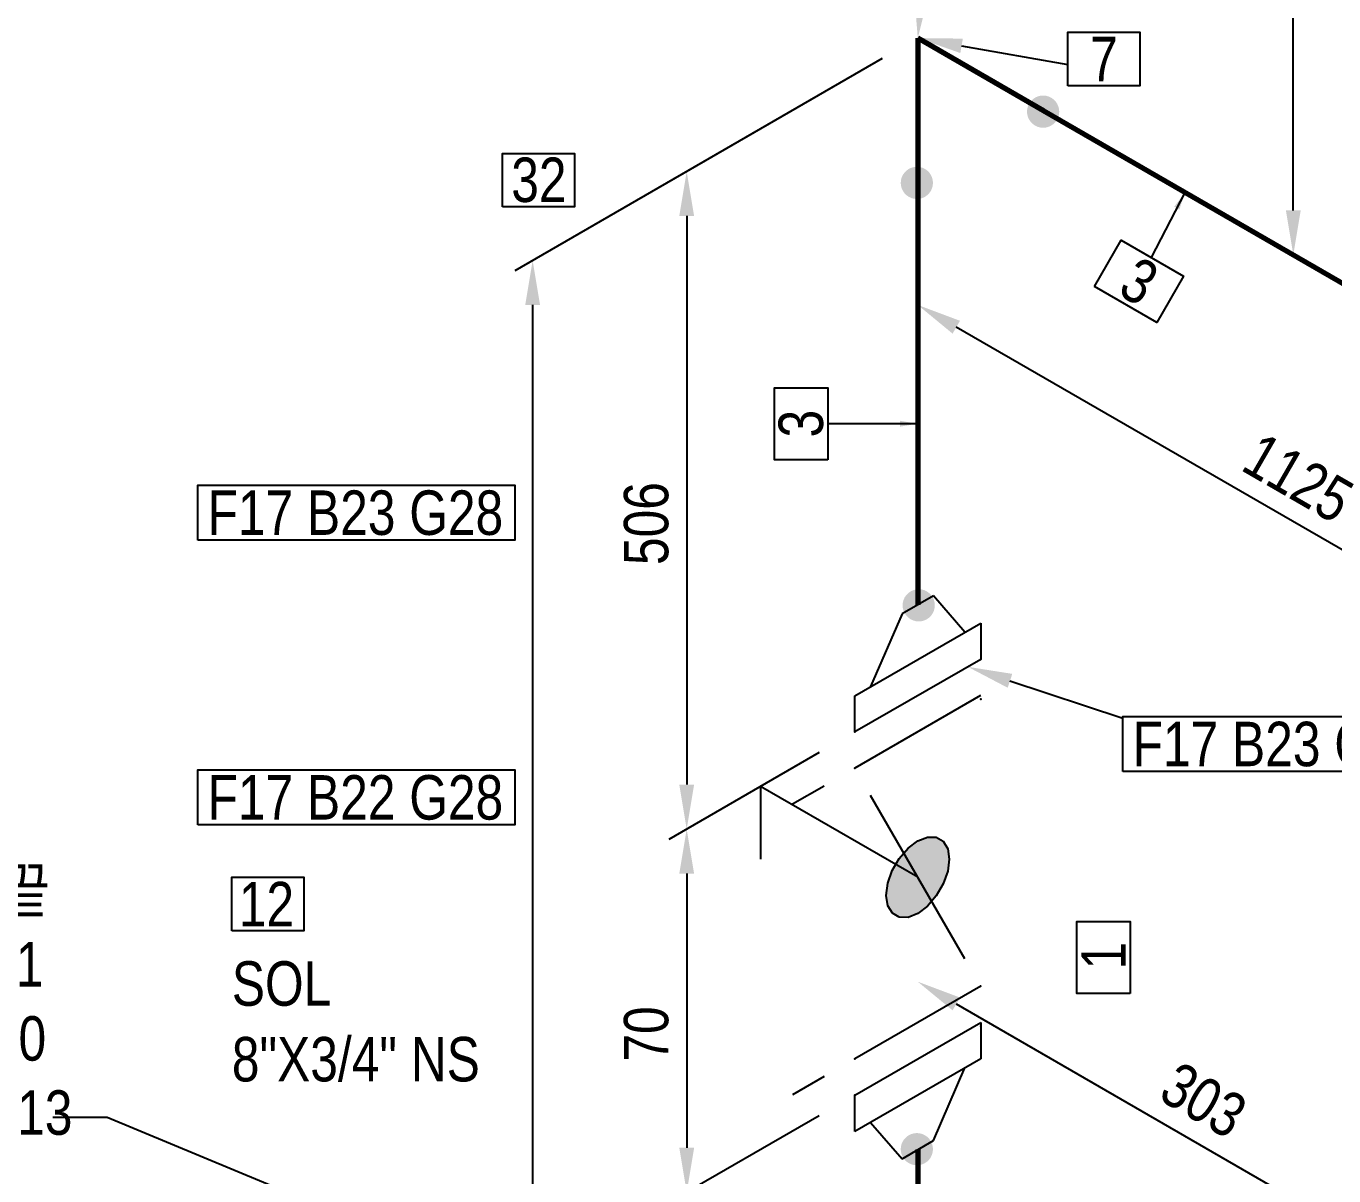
# Model space of a CAD drawing. Header units: millimetres. Extents: x 0 to 594, y 0 to 420.
# Drawn here: x 126.4 to 199.9, y 211.7 to 276.3 of the extents above; entities that cross this region are included whole.
import ezdxf
from ezdxf import colors
from ezdxf.entities.mleader import LeaderData, LeaderLine
from ezdxf.enums import TextEntityAlignment as Align
from ezdxf.math import Vec2, Vec3

# ---------------------------------------------------------------- set-up
doc = ezdxf.new("R2010")
doc.units = ezdxf.units.MM
doc.header["$LTSCALE"] = 0.25
for name, color, linetype in [('밸브', 4, 'Continuous'), ('용접', 1, 'Continuous'), ('주석', 7, 'Continuous'), ('치수', 1, 'Continuous')]:
    doc.layers.add(name, color=color, linetype=linetype)
doc.layers.add('파이프', color=3, linetype='Continuous', lineweight=70)
doc.styles.add('AdskIsoAnnotation', font='arial.ttf', dxfattribs={"width": 0.8, "height": 1})
doc.styles.add('AdskIsoMetric', font='arial.ttf', dxfattribs={"width": 0.8, "height": 2.5})
doc.styles.add('AdskIsoMetric-30', font='arial.ttf', dxfattribs={"width": 0.8, "height": 2.5})
doc.styles.add('AdskIsoMetric30', font='arial.ttf', dxfattribs={"width": 0.8, "oblique": 30, "height": 2.5})
doc.styles.get("Standard").update_dxf_attribs({"font": 'arial.ttf'})
doc.dimstyles.new('AdskIsoMetric', dxfattribs={"dimtxt": 2.5, "dimasz": 2.5, "dimexe": 1, "dimexo": 2, "dimgap": 0.8, "dimtad": 1, "dimdec": 0, "dimrnd": 1, "dimzin": 0, "dimdsep": 46, "dimtxsty": 'AdskIsoMetric', "dimcen": 0, "dimclrt": 7, "dimadec": 0, "dimazin": 0, "dimtfac": 1, "dimtdec": 0, "dimtmove": 1, "dimatfit": 3, "dimfxl": 0, "dimfrac": 2, "dimtolj": 1, "dimtzin": 0, "dimarcsym": 0})

# ---------------------------------------------------------------- blocks, each defined once
blk = doc.blocks.new('플랜지WN-1-IsoRight')
at = {"color": 0, "linetype": 'ByBlock', "lineweight": -2, "extrusion": (0.707107, 0.408248, -0.57735)}
for p, q in [((0.0221, 0.1914), (0.1105, 0.1403)), ((0.0221, -0.2169), (0.0221, 0.1914)), ((0.0221, 0.1403), (-0.1105, 0.1148)), ((-0.1105, 0.1148), (-0.1105, 0.0128)), ((0.1105, 0.1403), (0.1105, -0.2679)), ((-0.1105, 0.0128), (0.0221, -0.1659)), ((0.1105, -0.2679), (0.0221, -0.2169))]:
    blk.add_line(p, q, dxfattribs=at)
blk = doc.blocks.new('개스킷-1-IsoRight')
at = {"color": 0, "linetype": 'ByBlock', "lineweight": -2, "extrusion": (1, 0, 0)}
for p in [(-0.0442, 0.2296), (0.0442, 0.1786), (-0.0529, -0.1736), (0.0442, -0.2296)]:
    blk.add_point(p, dxfattribs=at)
blk = doc.blocks.new('버터플라이 밸브-1-IsoRight')
blk.add_hatch(color=256).paths.add_polyline_path([(-0.0884, 0.051), (-0.0883, 0.0516), (-0.0882, 0.0522), (-0.0881, 0.0528), (-0.088, 0.0534), (-0.0879, 0.054), (-0.0879, 0.0546), (-0.0878, 0.0552), (-0.0877, 0.0558), (-0.0876, 0.0564), (-0.0875, 0.057), (-0.0874, 0.0576), (-0.0873, 0.0581), (-0.0872, 0.0587), (-0.0872, 0.0593), (-0.0871, 0.0599), (-0.087, 0.0605), (-0.0869, 0.0611), (-0.0868, 0.0617), (-0.0867, 0.0623), (-0.0866, 0.0629), (-0.0865, 0.0635), (-0.0864, 0.0641), (-0.0864, 0.0647), (-0.0863, 0.0653), (-0.0862, 0.0658), (-0.0861, 0.0664), (-0.086, 0.067), (-0.0859, 0.0676), (-0.0858, 0.0682), (-0.0857, 0.0688), (-0.0857, 0.0694), (-0.0856, 0.07), (-0.0855, 0.0706), (-0.0854, 0.0712), (-0.0853, 0.0718), (-0.0852, 0.0724), (-0.0851, 0.073), (-0.085, 0.0736), (-0.0849, 0.0741), (-0.0849, 0.0747), (-0.0848, 0.0753), (-0.0847, 0.0759), (-0.0846, 0.0765), (-0.0845, 0.0771), (-0.0844, 0.0777), (-0.0843, 0.0783), (-0.0842, 0.0789), (-0.0842, 0.0795), (-0.0841, 0.0801), (-0.0841, 0.0801), (-0.0838, 0.0805), (-0.0835, 0.0809), (-0.0833, 0.0814), (-0.083, 0.0818), (-0.0828, 0.0822), (-0.0825, 0.0827), (-0.0823, 0.0831), (-0.082, 0.0835), (-0.0818, 0.084), (-0.0815, 0.0844), (-0.0812, 0.0848), (-0.081, 0.0853), (-0.0807, 0.0857), (-0.0805, 0.0861), (-0.0802, 0.0866), (-0.08, 0.087), (-0.0797, 0.0874), (-0.0795, 0.0879), (-0.0792, 0.0883), (-0.0789, 0.0887), (-0.0787, 0.0892), (-0.0784, 0.0896), (-0.0782, 0.09), (-0.0779, 0.0905), (-0.0777, 0.0909), (-0.0774, 0.0913), (-0.0771, 0.0918), (-0.0769, 0.0922), (-0.0766, 0.0926), (-0.0764, 0.0931), (-0.0761, 0.0935), (-0.0759, 0.0939), (-0.0756, 0.0944), (-0.0754, 0.0948), (-0.0751, 0.0952), (-0.0748, 0.0957), (-0.0746, 0.0961), (-0.0743, 0.0965), (-0.0741, 0.0969), (-0.0738, 0.0974), (-0.0736, 0.0978), (-0.0733, 0.0982), (-0.073, 0.0987), (-0.0728, 0.0991), (-0.0725, 0.0995), (-0.0723, 0.1), (-0.072, 0.1004), (-0.0718, 0.1008), (-0.0715, 0.1013), (-0.0715, 0.1013), (-0.0711, 0.1015), (-0.0707, 0.1017), (-0.0703, 0.102), (-0.0699, 0.1022), (-0.0695, 0.1024), (-0.0691, 0.1027), (-0.0687, 0.1029), (-0.0683, 0.1031), (-0.0679, 0.1033), (-0.0675, 0.1036), (-0.0671, 0.1038), (-0.0667, 0.104), (-0.0663, 0.1043), (-0.0659, 0.1045), (-0.0655, 0.1047), (-0.0651, 0.105), (-0.0647, 0.1052), (-0.0643, 0.1054), (-0.0639, 0.1057), (-0.0635, 0.1059), (-0.0631, 0.1061), (-0.0627, 0.1063), (-0.0623, 0.1066), (-0.0619, 0.1068), (-0.0615, 0.107), (-0.0611, 0.1073), (-0.0607, 0.1075), (-0.0603, 0.1077), (-0.0599, 0.108), (-0.0595, 0.1082), (-0.0591, 0.1084), (-0.0587, 0.1086), (-0.0583, 0.1089), (-0.0579, 0.1091), (-0.0575, 0.1093), (-0.0571, 0.1096), (-0.0567, 0.1098), (-0.0563, 0.11), (-0.0559, 0.1103), (-0.0555, 0.1105), (-0.0551, 0.1107), (-0.0547, 0.111), (-0.0543, 0.1112), (-0.0539, 0.1114), (-0.0535, 0.1116), (-0.0532, 0.1119), (-0.0528, 0.1121), (-0.0524, 0.1123), (-0.052, 0.1126), (-0.052, 0.1126), (-0.0515, 0.1126), (-0.0509, 0.1126), (-0.0504, 0.1126), (-0.0499, 0.1126), (-0.0494, 0.1126), (-0.0489, 0.1126), (-0.0484, 0.1126), (-0.0479, 0.1126), (-0.0474, 0.1126), (-0.0469, 0.1126), (-0.0464, 0.1126), (-0.0459, 0.1126), (-0.0454, 0.1126), (-0.0449, 0.1126), (-0.0444, 0.1126), (-0.0439, 0.1127), (-0.0434, 0.1127), (-0.0429, 0.1127), (-0.0424, 0.1127), (-0.0419, 0.1127), (-0.0414, 0.1127), (-0.0409, 0.1127), (-0.0404, 0.1127), (-0.0399, 0.1127), (-0.0394, 0.1127), (-0.0389, 0.1127), (-0.0384, 0.1127), (-0.0379, 0.1127), (-0.0374, 0.1127), (-0.0369, 0.1127), (-0.0364, 0.1127), (-0.0359, 0.1127), (-0.0354, 0.1127), (-0.0349, 0.1128), (-0.0344, 0.1128), (-0.0339, 0.1128), (-0.0333, 0.1128), (-0.0328, 0.1128), (-0.0323, 0.1128), (-0.0318, 0.1128), (-0.0313, 0.1128), (-0.0308, 0.1128), (-0.0303, 0.1128), (-0.0298, 0.1128), (-0.0293, 0.1128), (-0.0288, 0.1128), (-0.0283, 0.1128), (-0.0278, 0.1128), (-0.0273, 0.1128), (-0.0273, 0.1128), (-0.0268, 0.1126), (-0.0262, 0.1124), (-0.0256, 0.1122), (-0.0251, 0.112), (-0.0245, 0.1117), (-0.024, 0.1115), (-0.0234, 0.1113), (-0.0229, 0.1111), (-0.0223, 0.1109), (-0.0217, 0.1106), (-0.0212, 0.1104), (-0.0206, 0.1102), (-0.0201, 0.11), (-0.0195, 0.1098), (-0.019, 0.1095), (-0.0184, 0.1093), (-0.0178, 0.1091), (-0.0173, 0.1089), (-0.0167, 0.1087), (-0.0162, 0.1084), (-0.0156, 0.1082), (-0.0151, 0.108), (-0.0145, 0.1078), (-0.0139, 0.1076), (-0.0134, 0.1073), (-0.0128, 0.1071), (-0.0123, 0.1069), (-0.0117, 0.1067), (-0.0111, 0.1065), (-0.0106, 0.1062), (-0.01, 0.106), (-0.0095, 0.1058), (-0.0089, 0.1056), (-0.0084, 0.1054), (-0.0078, 0.1051), (-0.0072, 0.1049), (-0.0067, 0.1047), (-0.0061, 0.1045), (-0.0056, 0.1043), (-0.005, 0.104), (-0.0045, 0.1038), (-0.0039, 0.1036), (-0.0033, 0.1034), (-0.0028, 0.1032), (-0.0022, 0.1029), (-0.0017, 0.1027), (-0.0011, 0.1025), (-0.0006, 0.1023), (0, 0.1021), (0, 0.1021), (0.0006, 0.1016), (0.0011, 0.1012), (0.0017, 0.1008), (0.0022, 0.1004), (0.0028, 0.0999), (0.0033, 0.0995), (0.0039, 0.0991), (0.0045, 0.0987), (0.005, 0.0982), (0.0056, 0.0978), (0.0061, 0.0974), (0.0067, 0.097), (0.0072, 0.0966), (0.0078, 0.0961), (0.0084, 0.0957), (0.0089, 0.0953), (0.0095, 0.0949), (0.01, 0.0944), (0.0106, 0.094), (0.0111, 0.0936), (0.0117, 0.0932), (0.0123, 0.0927), (0.0128, 0.0923), (0.0134, 0.0919), (0.0139, 0.0915), (0.0145, 0.091), (0.0151, 0.0906), (0.0156, 0.0902), (0.0162, 0.0898), (0.0167, 0.0893), (0.0173, 0.0889), (0.0178, 0.0885), (0.0184, 0.0881), (0.019, 0.0877), (0.0195, 0.0872), (0.0201, 0.0868), (0.0206, 0.0864), (0.0212, 0.086), (0.0217, 0.0855), (0.0223, 0.0851), (0.0229, 0.0847), (0.0234, 0.0843), (0.024, 0.0838), (0.0245, 0.0834), (0.0251, 0.083), (0.0256, 0.0826), (0.0262, 0.0821), (0.0268, 0.0817), (0.0273, 0.0813), (0.0273, 0.0813), (0.0278, 0.0807), (0.0283, 0.0801), (0.0288, 0.0795), (0.0293, 0.079), (0.0298, 0.0784), (0.0303, 0.0778), (0.0308, 0.0772), (0.0313, 0.0766), (0.0318, 0.076), (0.0323, 0.0754), (0.0328, 0.0748), (0.0333, 0.0743), (0.0339, 0.0737), (0.0344, 0.0731), (0.0349, 0.0725), (0.0354, 0.0719), (0.0359, 0.0713), (0.0364, 0.0707), (0.0369, 0.0702), (0.0374, 0.0696), (0.0379, 0.069), (0.0384, 0.0684), (0.0389, 0.0678), (0.0394, 0.0672), (0.0399, 0.0666), (0.0404, 0.0661), (0.0409, 0.0655), (0.0414, 0.0649), (0.0419, 0.0643), (0.0424, 0.0637), (0.0429, 0.0631), (0.0434, 0.0625), (0.0439, 0.062), (0.0444, 0.0614), (0.0449, 0.0608), (0.0454, 0.0602), (0.0459, 0.0596), (0.0464, 0.059), (0.0469, 0.0584), (0.0474, 0.0579), (0.0479, 0.0573), (0.0484, 0.0567), (0.0489, 0.0561), (0.0494, 0.0555), (0.0499, 0.0549), (0.0504, 0.0543), (0.0509, 0.0537), (0.0515, 0.0532), (0.052, 0.0526), (0.052, 0.0526), (0.0524, 0.0519), (0.0528, 0.0512), (0.0532, 0.0505), (0.0535, 0.0498), (0.0539, 0.0491), (0.0543, 0.0484), (0.0547, 0.0477), (0.0551, 0.047), (0.0555, 0.0464), (0.0559, 0.0457), (0.0563, 0.045), (0.0567, 0.0443), (0.0571, 0.0436), (0.0575, 0.0429), (0.0579, 0.0422), (0.0583, 0.0415), (0.0587, 0.0408), (0.0591, 0.0401), (0.0595, 0.0394), (0.0599, 0.0388), (0.0603, 0.0381), (0.0607, 0.0374), (0.0611, 0.0367), (0.0615, 0.036), (0.0619, 0.0353), (0.0623, 0.0346), (0.0627, 0.0339), (0.0631, 0.0332), (0.0635, 0.0325), (0.0639, 0.0318), (0.0643, 0.0311), (0.0647, 0.0305), (0.0651, 0.0298), (0.0655, 0.0291), (0.0659, 0.0284), (0.0663, 0.0277), (0.0667, 0.027), (0.0671, 0.0263), (0.0675, 0.0256), (0.0679, 0.0249), (0.0683, 0.0242), (0.0687, 0.0235), (0.0691, 0.0229), (0.0695, 0.0222), (0.0699, 0.0215), (0.0703, 0.0208), (0.0707, 0.0201), (0.0711, 0.0194), (0.0715, 0.0187), (0.0715, 0.0187), (0.0718, 0.018), (0.072, 0.0172), (0.0723, 0.0165), (0.0725, 0.0158), (0.0728, 0.0151), (0.073, 0.0143), (0.0733, 0.0136), (0.0736, 0.0129), (0.0738, 0.0121), (0.0741, 0.0114), (0.0743, 0.0107), (0.0746, 0.01), (0.0748, 0.0092), (0.0751, 0.0085), (0.0754, 0.0078), (0.0756, 0.007), (0.0759, 0.0063), (0.0761, 0.0056), (0.0764, 0.0049), (0.0766, 0.0041), (0.0769, 0.0034), (0.0771, 0.0027), (0.0774, 0.0019), (0.0777, 0.0012), (0.0779, 0.0005), (0.0782, -0.0002), (0.0784, -0.001), (0.0787, -0.0017), (0.0789, -0.0024), (0.0792, -0.0032), (0.0795, -0.0039), (0.0797, -0.0046), (0.08, -0.0053), (0.0802, -0.0061), (0.0805, -0.0068), (0.0807, -0.0075), (0.081, -0.0083), (0.0812, -0.009), (0.0815, -0.0097), (0.0818, -0.0104), (0.082, -0.0112), (0.0823, -0.0119), (0.0825, -0.0126), (0.0828, -0.0134), (0.083, -0.0141), (0.0833, -0.0148), (0.0835, -0.0155), (0.0838, -0.0163), (0.0841, -0.017), (0.0841, -0.017), (0.0842, -0.0177), (0.0842, -0.0184), (0.0843, -0.0191), (0.0844, -0.0198), (0.0845, -0.0205), (0.0846, -0.0212), (0.0847, -0.0219), (0.0848, -0.0226), (0.0849, -0.0232), (0.0849, -0.0239), (0.085, -0.0246), (0.0851, -0.0253), (0.0852, -0.026), (0.0853, -0.0267), (0.0854, -0.0274), (0.0855, -0.0281), (0.0856, -0.0288), (0.0857, -0.0295), (0.0857, -0.0302), (0.0858, -0.0309), (0.0859, -0.0316), (0.086, -0.0323), (0.0861, -0.033), (0.0862, -0.0337), (0.0863, -0.0344), (0.0864, -0.0351), (0.0864, -0.0357), (0.0865, -0.0364), (0.0866, -0.0371), (0.0867, -0.0378), (0.0868, -0.0385), (0.0869, -0.0392), (0.087, -0.0399), (0.0871, -0.0406), (0.0872, -0.0413), (0.0872, -0.042), (0.0873, -0.0427), (0.0874, -0.0434), (0.0875, -0.0441), (0.0876, -0.0448), (0.0877, -0.0455), (0.0878, -0.0462), (0.0879, -0.0469), (0.0879, -0.0476), (0.088, -0.0483), (0.0881, -0.0489), (0.0882, -0.0496), (0.0883, -0.0503), (0.0884, -0.051), (0.0884, -0.051), (0.0883, -0.0516), (0.0882, -0.0522), (0.0881, -0.0528), (0.088, -0.0534), (0.0879, -0.054), (0.0879, -0.0546), (0.0878, -0.0552), (0.0877, -0.0558), (0.0876, -0.0564), (0.0875, -0.057), (0.0874, -0.0576), (0.0873, -0.0581), (0.0872, -0.0587), (0.0872, -0.0593), (0.0871, -0.0599), (0.087, -0.0605), (0.0869, -0.0611), (0.0868, -0.0617), (0.0867, -0.0623), (0.0866, -0.0629), (0.0865, -0.0635), (0.0864, -0.0641), (0.0864, -0.0647), (0.0863, -0.0653), (0.0862, -0.0658), (0.0861, -0.0664), (0.086, -0.067), (0.0859, -0.0676), (0.0858, -0.0682), (0.0857, -0.0688), (0.0857, -0.0694), (0.0856, -0.07), (0.0855, -0.0706), (0.0854, -0.0712), (0.0853, -0.0718), (0.0852, -0.0724), (0.0851, -0.073), (0.085, -0.0736), (0.0849, -0.0741), (0.0849, -0.0747), (0.0848, -0.0753), (0.0847, -0.0759), (0.0846, -0.0765), (0.0845, -0.0771), (0.0844, -0.0777), (0.0843, -0.0783), (0.0842, -0.0789), (0.0842, -0.0795), (0.0841, -0.0801), (0.0841, -0.0801), (0.0838, -0.0805), (0.0835, -0.0809), (0.0833, -0.0814), (0.083, -0.0818), (0.0828, -0.0822), (0.0825, -0.0827), (0.0823, -0.0831), (0.082, -0.0835), (0.0818, -0.084), (0.0815, -0.0844), (0.0812, -0.0848), (0.081, -0.0853), (0.0807, -0.0857), (0.0805, -0.0861), (0.0802, -0.0866), (0.08, -0.087), (0.0797, -0.0874), (0.0795, -0.0879), (0.0792, -0.0883), (0.0789, -0.0887), (0.0787, -0.0892), (0.0784, -0.0896), (0.0782, -0.09), (0.0779, -0.0905), (0.0777, -0.0909), (0.0774, -0.0913), (0.0771, -0.0918), (0.0769, -0.0922), (0.0766, -0.0926), (0.0764, -0.0931), (0.0761, -0.0935), (0.0759, -0.0939), (0.0756, -0.0944), (0.0754, -0.0948), (0.0751, -0.0952), (0.0748, -0.0957), (0.0746, -0.0961), (0.0743, -0.0965), (0.0741, -0.0969), (0.0738, -0.0974), (0.0736, -0.0978), (0.0733, -0.0982), (0.073, -0.0987), (0.0728, -0.0991), (0.0725, -0.0995), (0.0723, -0.1), (0.072, -0.1004), (0.0718, -0.1008), (0.0715, -0.1013), (0.0715, -0.1013), (0.0711, -0.1015), (0.0707, -0.1017), (0.0703, -0.102), (0.0699, -0.1022), (0.0695, -0.1024), (0.0691, -0.1027), (0.0687, -0.1029), (0.0683, -0.1031), (0.0679, -0.1033), (0.0675, -0.1036), (0.0671, -0.1038), (0.0667, -0.104), (0.0663, -0.1043), (0.0659, -0.1045), (0.0655, -0.1047), (0.0651, -0.105), (0.0647, -0.1052), (0.0643, -0.1054), (0.0639, -0.1057), (0.0635, -0.1059), (0.0631, -0.1061), (0.0627, -0.1063), (0.0623, -0.1066), (0.0619, -0.1068), (0.0615, -0.107), (0.0611, -0.1073), (0.0607, -0.1075), (0.0603, -0.1077), (0.0599, -0.108), (0.0595, -0.1082), (0.0591, -0.1084), (0.0587, -0.1086), (0.0583, -0.1089), (0.0579, -0.1091), (0.0575, -0.1093), (0.0571, -0.1096), (0.0567, -0.1098), (0.0563, -0.11), (0.0559, -0.1103), (0.0555, -0.1105), (0.0551, -0.1107), (0.0547, -0.111), (0.0543, -0.1112), (0.0539, -0.1114), (0.0535, -0.1116), (0.0532, -0.1119), (0.0528, -0.1121), (0.0524, -0.1123), (0.052, -0.1126), (0.052, -0.1126), (0.0515, -0.1126), (0.0509, -0.1126), (0.0504, -0.1126), (0.0499, -0.1126), (0.0494, -0.1126), (0.0489, -0.1126), (0.0484, -0.1126), (0.0479, -0.1126), (0.0474, -0.1126), (0.0469, -0.1126), (0.0464, -0.1126), (0.0459, -0.1126), (0.0454, -0.1126), (0.0449, -0.1126), (0.0444, -0.1126), (0.0439, -0.1127), (0.0434, -0.1127), (0.0429, -0.1127), (0.0424, -0.1127), (0.0419, -0.1127), (0.0414, -0.1127), (0.0409, -0.1127), (0.0404, -0.1127), (0.0399, -0.1127), (0.0394, -0.1127), (0.0389, -0.1127), (0.0384, -0.1127), (0.0379, -0.1127), (0.0374, -0.1127), (0.0369, -0.1127), (0.0364, -0.1127), (0.0359, -0.1127), (0.0354, -0.1127), (0.0349, -0.1128), (0.0344, -0.1128), (0.0339, -0.1128), (0.0333, -0.1128), (0.0328, -0.1128), (0.0323, -0.1128), (0.0318, -0.1128), (0.0313, -0.1128), (0.0308, -0.1128), (0.0303, -0.1128), (0.0298, -0.1128), (0.0293, -0.1128), (0.0288, -0.1128), (0.0283, -0.1128), (0.0278, -0.1128), (0.0273, -0.1128), (0.0273, -0.1128), (0.0268, -0.1126), (0.0262, -0.1124), (0.0256, -0.1122), (0.0251, -0.112), (0.0245, -0.1117), (0.024, -0.1115), (0.0234, -0.1113), (0.0229, -0.1111), (0.0223, -0.1109), (0.0217, -0.1106), (0.0212, -0.1104), (0.0206, -0.1102), (0.0201, -0.11), (0.0195, -0.1098), (0.019, -0.1095), (0.0184, -0.1093), (0.0178, -0.1091), (0.0173, -0.1089), (0.0167, -0.1087), (0.0162, -0.1084), (0.0156, -0.1082), (0.0151, -0.108), (0.0145, -0.1078), (0.0139, -0.1076), (0.0134, -0.1073), (0.0128, -0.1071), (0.0123, -0.1069), (0.0117, -0.1067), (0.0111, -0.1065), (0.0106, -0.1062), (0.01, -0.106), (0.0095, -0.1058), (0.0089, -0.1056), (0.0084, -0.1054), (0.0078, -0.1051), (0.0072, -0.1049), (0.0067, -0.1047), (0.0061, -0.1045), (0.0056, -0.1043), (0.005, -0.104), (0.0045, -0.1038), (0.0039, -0.1036), (0.0033, -0.1034), (0.0028, -0.1032), (0.0022, -0.1029), (0.0017, -0.1027), (0.0011, -0.1025), (0.0006, -0.1023), (0, -0.1021), (0, -0.1021), (-0.0006, -0.1016), (-0.0011, -0.1012), (-0.0017, -0.1008), (-0.0022, -0.1004), (-0.0028, -0.0999), (-0.0033, -0.0995), (-0.0039, -0.0991), (-0.0045, -0.0987), (-0.005, -0.0982), (-0.0056, -0.0978), (-0.0061, -0.0974), (-0.0067, -0.097), (-0.0072, -0.0966), (-0.0078, -0.0961), (-0.0084, -0.0957), (-0.0089, -0.0953), (-0.0095, -0.0949), (-0.01, -0.0944), (-0.0106, -0.094), (-0.0111, -0.0936), (-0.0117, -0.0932), (-0.0123, -0.0927), (-0.0128, -0.0923), (-0.0134, -0.0919), (-0.0139, -0.0915), (-0.0145, -0.091), (-0.0151, -0.0906), (-0.0156, -0.0902), (-0.0162, -0.0898), (-0.0167, -0.0893), (-0.0173, -0.0889), (-0.0178, -0.0885), (-0.0184, -0.0881), (-0.019, -0.0877), (-0.0195, -0.0872), (-0.0201, -0.0868), (-0.0206, -0.0864), (-0.0212, -0.086), (-0.0217, -0.0855), (-0.0223, -0.0851), (-0.0229, -0.0847), (-0.0234, -0.0843), (-0.024, -0.0838), (-0.0245, -0.0834), (-0.0251, -0.083), (-0.0256, -0.0826), (-0.0262, -0.0821), (-0.0268, -0.0817), (-0.0273, -0.0813), (-0.0273, -0.0813), (-0.0278, -0.0807), (-0.0283, -0.0801), (-0.0288, -0.0795), (-0.0293, -0.079), (-0.0298, -0.0784), (-0.0303, -0.0778), (-0.0308, -0.0772), (-0.0313, -0.0766), (-0.0318, -0.076), (-0.0323, -0.0754), (-0.0328, -0.0748), (-0.0333, -0.0743), (-0.0339, -0.0737), (-0.0344, -0.0731), (-0.0349, -0.0725), (-0.0354, -0.0719), (-0.0359, -0.0713), (-0.0364, -0.0707), (-0.0369, -0.0702), (-0.0374, -0.0696), (-0.0379, -0.069), (-0.0384, -0.0684), (-0.0389, -0.0678), (-0.0394, -0.0672), (-0.0399, -0.0666), (-0.0404, -0.0661), (-0.0409, -0.0655), (-0.0414, -0.0649), (-0.0419, -0.0643), (-0.0424, -0.0637), (-0.0429, -0.0631), (-0.0434, -0.0625), (-0.0439, -0.062), (-0.0444, -0.0614), (-0.0449, -0.0608), (-0.0454, -0.0602), (-0.0459, -0.0596), (-0.0464, -0.059), (-0.0469, -0.0584), (-0.0474, -0.0579), (-0.0479, -0.0573), (-0.0484, -0.0567), (-0.0489, -0.0561), (-0.0494, -0.0555), (-0.0499, -0.0549), (-0.0504, -0.0543), (-0.0509, -0.0537), (-0.0515, -0.0532), (-0.052, -0.0526), (-0.052, -0.0526), (-0.0524, -0.0519), (-0.0528, -0.0512), (-0.0532, -0.0505), (-0.0535, -0.0498), (-0.0539, -0.0491), (-0.0543, -0.0484), (-0.0547, -0.0477), (-0.0551, -0.047), (-0.0555, -0.0464), (-0.0559, -0.0457), (-0.0563, -0.045), (-0.0567, -0.0443), (-0.0571, -0.0436), (-0.0575, -0.0429), (-0.0579, -0.0422), (-0.0583, -0.0415), (-0.0587, -0.0408), (-0.0591, -0.0401), (-0.0595, -0.0394), (-0.0599, -0.0388), (-0.0603, -0.0381), (-0.0607, -0.0374), (-0.0611, -0.0367), (-0.0615, -0.036), (-0.0619, -0.0353), (-0.0623, -0.0346), (-0.0627, -0.0339), (-0.0631, -0.0332), (-0.0635, -0.0325), (-0.0639, -0.0318), (-0.0643, -0.0311), (-0.0647, -0.0305), (-0.0651, -0.0298), (-0.0655, -0.0291), (-0.0659, -0.0284), (-0.0663, -0.0277), (-0.0667, -0.027), (-0.0671, -0.0263), (-0.0675, -0.0256), (-0.0679, -0.0249), (-0.0683, -0.0242), (-0.0687, -0.0235), (-0.0691, -0.0229), (-0.0695, -0.0222), (-0.0699, -0.0215), (-0.0703, -0.0208), (-0.0707, -0.0201), (-0.0711, -0.0194), (-0.0715, -0.0187), (-0.0715, -0.0187), (-0.0718, -0.018), (-0.072, -0.0172), (-0.0723, -0.0165), (-0.0725, -0.0158), (-0.0728, -0.0151), (-0.073, -0.0143), (-0.0733, -0.0136), (-0.0736, -0.0129), (-0.0738, -0.0121), (-0.0741, -0.0114), (-0.0743, -0.0107), (-0.0746, -0.01), (-0.0748, -0.0092), (-0.0751, -0.0085), (-0.0754, -0.0078), (-0.0756, -0.007), (-0.0759, -0.0063), (-0.0761, -0.0056), (-0.0764, -0.0049), (-0.0766, -0.0041), (-0.0769, -0.0034), (-0.0771, -0.0027), (-0.0774, -0.0019), (-0.0777, -0.0012), (-0.0779, -0.0005), (-0.0782, 0.0002), (-0.0784, 0.001), (-0.0787, 0.0017), (-0.0789, 0.0024), (-0.0792, 0.0032), (-0.0795, 0.0039), (-0.0797, 0.0046), (-0.08, 0.0053), (-0.0802, 0.0061), (-0.0805, 0.0068), (-0.0807, 0.0075), (-0.081, 0.0083), (-0.0812, 0.009), (-0.0815, 0.0097), (-0.0818, 0.0104), (-0.082, 0.0112), (-0.0823, 0.0119), (-0.0825, 0.0126), (-0.0828, 0.0134), (-0.083, 0.0141), (-0.0833, 0.0148), (-0.0835, 0.0155), (-0.0838, 0.0163), (-0.0841, 0.017), (-0.0841, 0.017), (-0.0842, 0.0177), (-0.0842, 0.0184), (-0.0843, 0.0191), (-0.0844, 0.0198), (-0.0845, 0.0205), (-0.0846, 0.0212), (-0.0847, 0.0219), (-0.0848, 0.0226), (-0.0849, 0.0232), (-0.0849, 0.0239), (-0.085, 0.0246), (-0.0851, 0.0253), (-0.0852, 0.026), (-0.0853, 0.0267), (-0.0854, 0.0274), (-0.0855, 0.0281), (-0.0856, 0.0288), (-0.0857, 0.0295), (-0.0857, 0.0302), (-0.0858, 0.0309), (-0.0859, 0.0316), (-0.086, 0.0323), (-0.0861, 0.033), (-0.0862, 0.0337), (-0.0863, 0.0344), (-0.0864, 0.0351), (-0.0864, 0.0357), (-0.0865, 0.0364), (-0.0866, 0.0371), (-0.0867, 0.0378), (-0.0868, 0.0385), (-0.0869, 0.0392), (-0.087, 0.0399), (-0.0871, 0.0406), (-0.0872, 0.0413), (-0.0872, 0.042), (-0.0873, 0.0427), (-0.0874, 0.0434), (-0.0875, 0.0441), (-0.0876, 0.0448), (-0.0877, 0.0455), (-0.0878, 0.0462), (-0.0879, 0.0469), (-0.0879, 0.0476), (-0.088, 0.0483), (-0.0881, 0.0489), (-0.0882, 0.0496), (-0.0883, 0.0503)], flags=0)
at = {"color": 0, "linetype": 'ByBlock', "lineweight": -2, "extrusion": (0.707107, 0.408248, -0.57735)}
for p, q in [((-0.3536, 0.4082), (-0.3536, 0)), ((-0.0715, 0.1013), (-0.052, 0.1126)), ((-0.052, 0.1126), (-0.0273, 0.1128)), ((-0.0273, 0.1128), (0, 0.1021)), ((-0.0884, 0.051), (-0.0841, 0.0801)), ((-0.0841, 0.0801), (-0.0715, 0.1013)), ((0, 0.1021), (0.0273, 0.0813)), ((0.0273, 0.0813), (0.052, 0.0526)), ((-0.0841, 0.017), (-0.0884, 0.051)), ((0.052, 0.0526), (0.0715, 0.0187)), ((0.2652, 0), (-0.2652, 0)), ((-0.0715, -0.0187), (-0.0841, 0.017)), ((0.0715, 0.0187), (0.0841, -0.017)), ((0.3536, 0), (0.3536, -0.4082)), ((-0.052, -0.0526), (-0.0715, -0.0187)), ((0.0841, -0.017), (0.0884, -0.051)), ((-0.0273, -0.0813), (-0.052, -0.0526)), ((0.0884, -0.051), (0.0841, -0.0801)), ((0, -0.1021), (-0.0273, -0.0813)), ((0.0273, -0.1128), (0, -0.1021)), ((0.0715, -0.1013), (0.052, -0.1126)), ((0.0841, -0.0801), (0.0715, -0.1013)), ((0.052, -0.1126), (0.0273, -0.1128))]:
    blk.add_line(p, q, dxfattribs=at)
blk = doc.blocks.new('Operator_Lever-1-IsoLeft')
at = {"color": 0, "linetype": 'ByBlock', "lineweight": -2, "extrusion": (0, 0.816497, 0.57735)}
for p, q in [((0, 0), (-0.4419, -0.2552)), ((-0.4419, -0.2552), (-0.2652, -0.3572))]:
    blk.add_line(p, q, dxfattribs=at)
blk = doc.blocks.new('*D71')
at = {"layer": 'Defpoints', "color": 0}
for p in [(176.56, 207.64), (209.138, 203.831), (209.138, 188.831)]:
    blk.add_point(p, dxfattribs=at)
at = {"layer": '치수', "color": 0, "lineweight": -2}
for p, q in [((178.725, 221.39), (206.973, 205.081)), ((209.138, 191.14), (209.138, 204.986))]:
    blk.add_line(p, q, dxfattribs=at)
at = {"layer": '치수', "color": 0}
for points in [[(178.934, 221.75), (178.517, 221.029), (176.56, 222.64)], [(207.181, 205.442), (206.765, 204.72), (209.138, 203.831)]]:
    blk.add_solid(points, dxfattribs=at)
at = {"layer": '치수', "color": 7, "insert": (192.629, 215.979), "char_height": 2.5, "attachment_point": 5, "rotation": 330, "style": 'AdskIsoMetric-30'}
blk.add_mtext('\\A1;303', dxfattribs=at)
blk = doc.blocks.new('*D88')
at = {"layer": 'Defpoints', "color": 0}
for p in [(197.67, 303.048), (219.321, 290.548), (219.321, 250.987)]:
    blk.add_point(p, dxfattribs=at)
at = {"layer": '치수', "color": 0, "lineweight": -2}
for p, q in [((217.321, 291.703), (196.67, 303.625)), ((197.67, 265.987), (197.67, 300.548))]:
    blk.add_line(p, q, dxfattribs=at)
at = {"layer": '치수', "color": 0}
for points in [[(197.254, 300.548), (198.087, 300.548), (197.67, 303.048)], [(197.254, 265.987), (198.087, 265.987), (197.67, 263.487)]]:
    blk.add_solid(points, dxfattribs=at)
at = {"layer": '치수', "color": 7, "insert": (195.404, 284.576), "char_height": 2.5, "attachment_point": 5, "rotation": 90, "style": 'AdskIsoMetric30'}
blk.add_mtext('\\A1;615', dxfattribs=at)
blk = doc.blocks.new('*D89')
at = {"layer": 'Defpoints', "color": 0}
for p in [(176.56, 275.675), (173.025, 236.675), (163.57, 231.216)]:
    blk.add_point(p, dxfattribs=at)
at = {"layer": '치수', "color": 0, "lineweight": -2}
for p, q in [((174.56, 274.521), (162.57, 267.598)), ((163.57, 265.675), (163.57, 233.716)), ((171.025, 235.52), (162.57, 230.639))]:
    blk.add_line(p, q, dxfattribs=at)
at = {"layer": '치수', "color": 0}
for points in [[(163.153, 265.675), (163.987, 265.675), (163.57, 268.175)], [(163.153, 233.716), (163.987, 233.716), (163.57, 231.216)]]:
    blk.add_solid(points, dxfattribs=at)
at = {"layer": '치수', "color": 7, "insert": (161.304, 248.387), "char_height": 2.5, "attachment_point": 5, "rotation": 90, "style": 'AdskIsoMetric-30'}
blk.add_mtext('\\A1;506', dxfattribs=at)
blk = doc.blocks.new('*D90')
at = {"layer": 'Defpoints', "color": 0}
for p in [(173.025, 236.675), (173.025, 216.263), (163.57, 210.804)]:
    blk.add_point(p, dxfattribs=at)
at = {"layer": '치수', "color": 0, "lineweight": -2}
for p, q in [((171.025, 235.52), (162.57, 230.639)), ((163.57, 228.716), (163.57, 213.304)), ((171.025, 215.108), (162.57, 210.227))]:
    blk.add_line(p, q, dxfattribs=at)
at = {"layer": '치수', "color": 0}
for points in [[(163.153, 228.716), (163.987, 228.716), (163.57, 231.216)], [(163.153, 213.304), (163.987, 213.304), (163.57, 210.804)]]:
    blk.add_solid(points, dxfattribs=at)
at = {"layer": '치수', "color": 7, "insert": (161.304, 219.702), "char_height": 2.5, "attachment_point": 5, "rotation": 90, "style": 'AdskIsoMetric-30'}
blk.add_mtext('\\A1;70', dxfattribs=at)
blk = doc.blocks.new('개스킷 해치 표식-1-IsoRight')
at = {"linetype": 'ByBlock', "lineweight": -2, "extrusion": (0.707107, 0.408248, -0.57735)}
blk.add_line((0, 0), (0, 0.1021), dxfattribs=at)
blk = doc.blocks.new('*D91')
at = {"layer": 'Defpoints', "color": 0}
for p in [(173.025, 216.263), (176.56, 207.64), (163.57, 200.14)]:
    blk.add_point(p, dxfattribs=at)
at = {"layer": '치수', "color": 0, "lineweight": -2}
for p, q in [((171.025, 215.108), (162.57, 210.227)), ((163.57, 208.304), (163.57, 202.64)), ((174.56, 206.485), (162.57, 199.562))]:
    blk.add_line(p, q, dxfattribs=at)
at = {"layer": '치수', "color": 0}
for points in [[(163.153, 208.304), (163.987, 208.304), (163.57, 210.804)], [(163.153, 202.64), (163.987, 202.64), (163.57, 200.14)]]:
    blk.add_solid(points, dxfattribs=at)
at = {"layer": '치수', "color": 7, "insert": (161.303, 204.163), "char_height": 2.5, "attachment_point": 5, "rotation": 90, "style": 'AdskIsoMetric-30'}
blk.add_mtext('\\A1;228', dxfattribs=at)
blk = doc.blocks.new('*D96')
at = {"layer": 'Defpoints', "color": 0}
for p in [(176.56, 275.675), (173.025, 151.152), (154.91, 140.693)]:
    blk.add_point(p, dxfattribs=at)
at = {"layer": '치수', "color": 0, "lineweight": -2}
for p, q in [((174.56, 274.521), (153.91, 262.598)), ((154.91, 260.675), (154.91, 143.193)), ((171.025, 149.997), (153.91, 140.116))]:
    blk.add_line(p, q, dxfattribs=at)
at = {"layer": '치수', "color": 0}
for points in [[(154.493, 260.675), (155.326, 260.675), (154.91, 263.175)], [(154.493, 143.193), (155.326, 143.193), (154.91, 140.693)]]:
    blk.add_solid(points, dxfattribs=at)
at = {"layer": '치수', "color": 7, "insert": (152.643, 204.689), "char_height": 2.5, "attachment_point": 5, "rotation": 90, "style": 'AdskIsoMetric-30'}
blk.add_mtext('\\A1;1885', dxfattribs=at)
blk = doc.blocks.new('*D98')
at = {"layer": 'Defpoints', "color": 0}
for p in [(176.56, 275.675), (176.56, 260.675), (219.321, 250.987)]:
    blk.add_point(p, dxfattribs=at)
at = {"layer": '치수', "color": 0, "lineweight": -2}
for p, q in [((217.156, 237.237), (178.725, 259.425)), ((219.321, 248.678), (219.321, 234.833))]:
    blk.add_line(p, q, dxfattribs=at)
at = {"layer": '치수', "color": 0}
for points in [[(178.934, 259.786), (178.517, 259.064), (176.56, 260.675)], [(217.364, 237.598), (216.948, 236.876), (219.321, 235.987)]]:
    blk.add_solid(points, dxfattribs=at)
at = {"layer": '치수', "color": 7, "insert": (197.941, 250.948), "char_height": 2.5, "attachment_point": 5, "rotation": 330, "style": 'AdskIsoMetric-30'}
blk.add_mtext('\\A1;1125', dxfattribs=at)
blk = doc.blocks.new('엘보우-2-Iso2DSkew90')
at = {"color": 0, "linetype": 'ByBlock', "lineweight": -2, "extrusion": (-0.707107, -0.408248, 0.57735)}
for p, q in [((0, 0), (0, -8.165)), ((0, 0), (0, 0)), ((7.071, -4.082), (0, 0))]:
    blk.add_line(p, q, dxfattribs=at)
blk = doc.blocks.new('Buttweld')
at = {"lineweight": -2}
blk.add_hatch(color=0, dxfattribs=at).paths.add_polyline_path([(0.044, -0.0026), (0.0433, 0.0053), (0.0413, 0.0129), (0.0379, 0.02), (0.0334, 0.0265), (0.0278, 0.0321), (0.0214, 0.0366), (0.0142, 0.0399), (0.0066, 0.042), (-0.0013, 0.0427), (-0.0091, 0.042), (-0.0168, 0.0399), (-0.0239, 0.0366), (-0.0304, 0.0321), (-0.036, 0.0265), (-0.0405, 0.02), (-0.0438, 0.0129), (-0.0459, 0.0053), (-0.0466, -0.0026), (-0.0459, -0.0105), (-0.0438, -0.0181), (-0.0405, -0.0252), (-0.036, -0.0317), (-0.0304, -0.0373), (-0.0239, -0.0418), (-0.0168, -0.0452), (-0.0091, -0.0472), (-0.0013, -0.0479), (0.0066, -0.0472), (0.0142, -0.0452), (0.0214, -0.0418), (0.0278, -0.0373), (0.0334, -0.0317), (0.0379, -0.0252), (0.0413, -0.0181), (0.0433, -0.0105)], is_closed=False, flags=0)
blk = doc.blocks.new('AnnoRect')
at = {"color": 0, "linetype": 'ByBlock', "lineweight": -2}
blk.add_wipeout([(-0.8095, -0.6), (-0.8095, 0.6), (0.8095, 0.6), (0.8095, -0.6)], dxfattribs=at)
blk.add_lwpolyline([(-0.8095, -0.6), (-0.8095, 0.6), (0.8095, 0.6), (0.8095, -0.6)], close=True, dxfattribs=at)
at = {"color": 0, "linetype": 'ByBlock', "lineweight": -2, "style": 'AdskIsoAnnotation', "width": 0.8}
blk.add_attdef('XX', text='', height=1, dxfattribs=at).set_placement((0, 0), align=Align.MIDDLE_CENTER)

msp = doc.modelspace()

# ---------------------------------------------------------------- linework, layer by layer
at = {"layer": '파이프'}
for points in [[(212.25, 255.07), (183.631, 271.593)], [(176.56, 267.51), (176.56, 243.819)], [(176.56, 213.201), (176.56, 202.079)]]:
    msp.add_lwpolyline(points, dxfattribs=at)

# ---------------------------------------------------------------- block references
at = {"layer": '밸브'}
for name, p, xscale, yscale, zscale, rotation in [('플랜지WN-1-IsoRight', (176.56, 241.268), 20, 20, 20, 299.9999999999422), ('개스킷-1-IsoRight', (176.56, 237.696), 20, 20, 20, 120), ('버터플라이 밸브-1-IsoRight', (176.56, 228.51), 20, 20, 20, 299.9999999999278), ('Operator_Lever-1-IsoLeft', (176.56, 228.51), 20, 20, 20, 299.9999999999639), ('개스킷-1-IsoRight', (176.56, 219.324), 20, 20, 20, 120), ('플랜지WN-1-IsoRight', (176.56, 215.752), 19.99999999999999, 19.99999999999999, 19.99999999999999, 119.9999999999422)]:
    msp.add_blockref(name, p, dxfattribs=dict(at, xscale=xscale, yscale=yscale, zscale=zscale, rotation=rotation))
at = {"layer": '용접', "xscale": 20, "yscale": 20, "zscale": 20}
msp.add_blockref('Buttweld', (183.631, 271.593), dxfattribs=at)
for p, rotation in [((176.56, 267.51), 269.9999999997984), ((176.56, 243.819), 90), ((176.56, 213.201), 269.9999999999374)]:
    msp.add_blockref('Buttweld', p, dxfattribs=dict(at, rotation=rotation))
at = {"layer": '주석'}
ref = msp.add_blockref('AnnoRect', (140.024, 227.007), dxfattribs=dict(at, xscale=2.5, yscale=2.5, zscale=2.5))
ref.add_attrib('XX_001', '12', (138.391, 225.752), dxfattribs={"layer": '0', "color": 0, "linetype": 'ByBlock', "lineweight": -2, "height": 2.5, "style": 'AdskIsoAnnotation', "width": 0.8})
at = {"layer": '치수', "xscale": 20, "yscale": 20, "zscale": 20, "rotation": 119.9999999999297}
for p in [(171.293, 233.634), (171.293, 217.304)]:
    msp.add_blockref('개스킷 해치 표식-1-IsoRight', p, dxfattribs=at)
at = {"layer": '파이프'}
msp.add_blockref('엘보우-2-Iso2DSkew90', (176.56, 275.675), dxfattribs=at)

# ---------------------------------------------------------------- texts
at = {"layer": '주석', "char_height": 2.5, "attachment_point": 7, "style": 'AdskIsoAnnotation'}
for s, insert in [('{\\fGulim|b0|i0|c129|p50;개방형 끝\\P}E 63861\\PN 38730\\PEL +1713', (117, 214)), ('{\\Q0;SOL}', (138, 221.254)), ('{\\Q0;8"X3/4" NS}', (138, 217))]:
    msp.add_mtext(s, dxfattribs=dict(at, insert=insert))

# ---------------------------------------------------------------- dimensions: what is measured, and where the dimension line sits
at = {"layer": '치수'}
for base, p1, p2, angle, text, override, picture, middle in [((197.67, 303.048), (219.321, 250.987), (219.321, 290.548), 90, '615', {"dimtad": 0, "dimlfac": 15.534333, "dimtxsty": 'AdskIsoMetric30', "dimse1": 1, "dimse2": 0, "dimsd1": 0, "dimsd2": 0, "dimtmove": 1}, '*D88', (195.404, 284.576)), ((154.91, 140.693), (176.56, 275.675), (173.025, 151.152), 270, '1885', {"dimtad": 0, "dimlfac": 15.136157, "dimtxsty": 'AdskIsoMetric-30', "dimse1": 0, "dimse2": 0, "dimsd1": 0, "dimsd2": 0, "dimtmove": 1}, '*D96', (152.643, 204.689)), ((163.57, 231.216), (176.56, 275.675), (173.025, 236.675), 270, '506', {"dimtad": 0, "dimlfac": 12.984543, "dimtxsty": 'AdskIsoMetric-30', "dimse1": 0, "dimse2": 0, "dimsd1": 0, "dimsd2": 0, "dimtmove": 1}, '*D89', (161.304, 248.387)), ((176.56, 260.675), (219.321, 250.987), (176.56, 275.675), 150, '1125', {"dimtad": 0, "dimlfac": 22.784416, "dimtxsty": 'AdskIsoMetric-30', "dimse1": 0, "dimse2": 1, "dimsd1": 0, "dimsd2": 0, "dimtmove": 1}, '*D98', (197.941, 250.948)), ((163.57, 210.804), (173.025, 236.675), (173.025, 216.263), 270, '70', {"dimtad": 0, "dimlfac": 3.421937, "dimtxsty": 'AdskIsoMetric-30', "dimse1": 0, "dimse2": 0, "dimsd1": 0, "dimsd2": 0, "dimtmove": 1}, '*D90', (161.304, 219.702)), ((209.138, 203.831), (176.56, 207.64), (209.138, 188.831), 330, '303', {"dimtad": 0, "dimlfac": 8.043745, "dimtxsty": 'AdskIsoMetric-30', "dimse1": 1, "dimse2": 0, "dimsd1": 0, "dimsd2": 0, "dimtmove": 1}, '*D71', (192.629, 215.979)), ((163.57, 200.14), (173.025, 216.263), (176.56, 207.64), 270, '228', {"dimtad": 0, "dimlfac": 26.452764, "dimtxsty": 'AdskIsoMetric-30', "dimse1": 0, "dimse2": 0, "dimsd1": 0, "dimsd2": 0, "dimtmove": 1}, '*D91', (161.303, 204.163))]:
    dim = msp.add_linear_dim(base=base, p1=p1, p2=p2, angle=angle, text=text, dimstyle='AdskIsoMetric', override=override, dxfattribs=at)
    dim.commit()
    dim.dimension.update_dxf_attribs({"geometry": picture, "text_midpoint": middle, "dimtype": 160})

# ---------------------------------------------------------------- leaders
at = {"layer": '주석'}
ml = msp.add_multileader_mtext('Standard', dxfattribs=at)
ml.set_content('')
ml.set_leader_properties()
ml.build(insert=Vec2(0, 0))
ml.multileader.update_dxf_attribs({"dogleg_length": 0, "arrow_head_size": 2.5})
ctx = ml.context
ctx.base_point, ctx.arrow_head_size = Vec3(177, 281), 2.5
notes = []
notes.append((ctx, [(0, (1, 1, 0), (177, 281), (-1, 0), 0, [(0, [(176.56, 275.675)], 0, [])])]))
ctx.mtext, ml.multileader.dxf.content_type = None, 0
ml = msp.add_multileader_mtext('Standard', dxfattribs=at)
ml.set_content('')
ml.set_leader_properties()
ml.build(insert=Vec2(0, 0))
ml.multileader.update_dxf_attribs({"dogleg_length": 0, "arrow_head_size": 2.5})
ctx = ml.context
ctx.base_point, ctx.arrow_head_size = Vec3(185, 274.182), 2.5
notes.append((ctx, [(0, (1, 1, 0), (185, 274.182), (-1, 0), 0, [(0, [(176.56, 275.675)], 0, [])])]))
ctx.mtext, ml.multileader.dxf.content_type = None, 0
ml = msp.add_multileader_mtext('Standard', dxfattribs=at)
ml.set_content('')
ml.set_leader_properties()
ml.build(insert=Vec2(0, 0))
ml.multileader.update_dxf_attribs({"dogleg_length": 0, "arrow_head_size": 0})
ctx = ml.context
ctx.base_point, ctx.arrow_head_size = Vec3(189.688, 263.335), 0
notes.append((ctx, [(0, (1, 1, 0), (189.688, 263.335), (-1, 0), 0, [(0, [(191.58, 267.004)], 0, [])])]))
ctx.mtext, ml.multileader.dxf.content_type = None, 0
ml = msp.add_multileader_mtext('Standard', dxfattribs=at)
ml.set_content('')
ml.set_leader_properties()
ml.build(insert=Vec2(0, 0))
ml.multileader.update_dxf_attribs({"dogleg_length": 0, "arrow_head_size": 0})
ctx = ml.context
ctx.base_point, ctx.arrow_head_size = Vec3(171.5, 254), 0
notes.append((ctx, [(0, (1, 1, 0), (171.5, 254), (-1, 0), 0, [(0, [(176.56, 254)], 0, [])])]))
ctx.mtext, ml.multileader.dxf.content_type = None, 0
ml = msp.add_multileader_mtext('Standard', dxfattribs=at)
ml.set_content('')
ml.set_leader_properties()
ml.build(insert=Vec2(0, 0))
ml.multileader.update_dxf_attribs({"dogleg_length": 0, "arrow_head_size": 2.5})
ctx = ml.context
ctx.base_point, ctx.arrow_head_size = Vec3(188.095, 237.448), 2.5
notes.append((ctx, [(0, (1, 1, 0), (188.095, 237.448), (-1, 0), 0, [(0, [(179.369, 240.338)], 0, [])])]))
ctx.mtext, ml.multileader.dxf.content_type = None, 0
ml = msp.add_multileader_mtext('Standard', dxfattribs=at)
ml.set_content('')
ml.set_leader_properties()
ml.build(insert=Vec2(0, 0))
ml.multileader.update_dxf_attribs({"dogleg_length": 3.062, "arrow_head_size": 2.5})
ctx = ml.context
ctx.base_point, ctx.arrow_head_size = Vec3(127.938, 215), 2.5
notes.append((ctx, [(0, (1, 1, 0), (131, 215), (-1, 0), 3.062, [(0, [(143.983, 209.62)], 0, [])])]))
ctx.mtext, ml.multileader.dxf.content_type = None, 0
for ctx, leaders in notes:
    for number, flags, end, landing, length, lines in leaders:
        leader = LeaderData()
        leader.index, (leader.has_last_leader_line, leader.has_dogleg_vector, leader.attachment_direction) = number, flags
        leader.last_leader_point, leader.dogleg_vector, leader.dogleg_length = Vec3(end), Vec3(landing), length
        for number, points, colour, breaks in lines:
            line = LeaderLine()
            line.index, line.vertices, line.color, line.breaks = number, Vec3.list(points), colors.encode_raw_color(colour), breaks
            leader.lines.append(line)
        ctx.leaders.append(leader)

# ---------------------------------------------------------------- next in the draw order: block references
ref = msp.add_blockref('AnnoRect', (187.024, 274.5), dxfattribs=dict(at, xscale=2.5, yscale=2.5, zscale=2.5))
ref.add_attrib('XX_001', '7', (186.244, 273.25), dxfattribs={"layer": '0', "color": 0, "linetype": 'ByBlock', "lineweight": -2, "height": 2.5, "style": 'AdskIsoAnnotation', "width": 0.8})
ref = msp.add_blockref('AnnoRect', (155.247, 267.693), dxfattribs=dict(at, xscale=2.5, yscale=2.5, zscale=2.5))
ref.add_attrib('XX_001', '32', (153.708, 266.46), dxfattribs={"layer": '0', "color": 0, "linetype": 'ByBlock', "lineweight": -2, "height": 2.5, "style": 'AdskIsoAnnotation', "width": 0.8})
ref = msp.add_blockref('AnnoRect', (189, 262), dxfattribs=dict(at, xscale=2.5, yscale=2.5, zscale=2.5, rotation=330.0000000000992))
ref.add_attrib('XX_001', '3', (187.715, 261.318), dxfattribs={"layer": '0', "color": 0, "linetype": 'ByBlock', "lineweight": -2, "height": 2.5, "rotation": 330, "style": 'AdskIsoAnnotation', "width": 0.8})
ref = msp.add_blockref('AnnoRect', (170, 254), dxfattribs=dict(at, xscale=2.5, yscale=2.5, zscale=2.5, rotation=89.99999999993985))
ref.add_attrib('XX_001', '3', (171.233, 253.228), dxfattribs={"layer": '0', "color": 0, "linetype": 'ByBlock', "lineweight": -2, "height": 2.5, "rotation": 90, "style": 'AdskIsoAnnotation', "width": 0.8})
ref = msp.add_blockref('AnnoRect', (145, 249), dxfattribs=dict(at, xscale=11, yscale=2.586971350613916, zscale=2.5))
ref.add_attrib('XX_001', 'F17 B23 G28', (136.637, 247.751), dxfattribs={"layer": '0', "color": 0, "linetype": 'ByBlock', "lineweight": -2, "height": 2.5, "style": 'AdskIsoAnnotation', "width": 0.8})
ref = msp.add_blockref('AnnoRect', (197, 236), dxfattribs=dict(at, xscale=11, yscale=2.586971350613916, zscale=2.5))
ref.add_attrib('XX_001', 'F17 B23 G28', (188.637, 234.751), dxfattribs={"layer": '0', "color": 0, "linetype": 'ByBlock', "lineweight": -2, "height": 2.5, "style": 'AdskIsoAnnotation', "width": 0.8})
ref = msp.add_blockref('AnnoRect', (145, 233), dxfattribs=dict(at, xscale=11, yscale=2.585266030013643, zscale=2.5))
ref.add_attrib('XX_001', 'F17 B22 G28', (136.637, 231.75), dxfattribs={"layer": '0', "color": 0, "linetype": 'ByBlock', "lineweight": -2, "height": 2.5, "style": 'AdskIsoAnnotation', "width": 0.8})
ref = msp.add_blockref('AnnoRect', (187, 224), dxfattribs=dict(at, xscale=2.5, yscale=2.5, zscale=2.5, rotation=89.99999999948383))
ref.add_attrib('XX_001', '1', (188.255, 223.327), dxfattribs={"layer": '0', "color": 0, "linetype": 'ByBlock', "lineweight": -2, "height": 2.5, "rotation": 90, "style": 'AdskIsoAnnotation', "width": 0.8})

doc.saveas('drawing.dxf')
